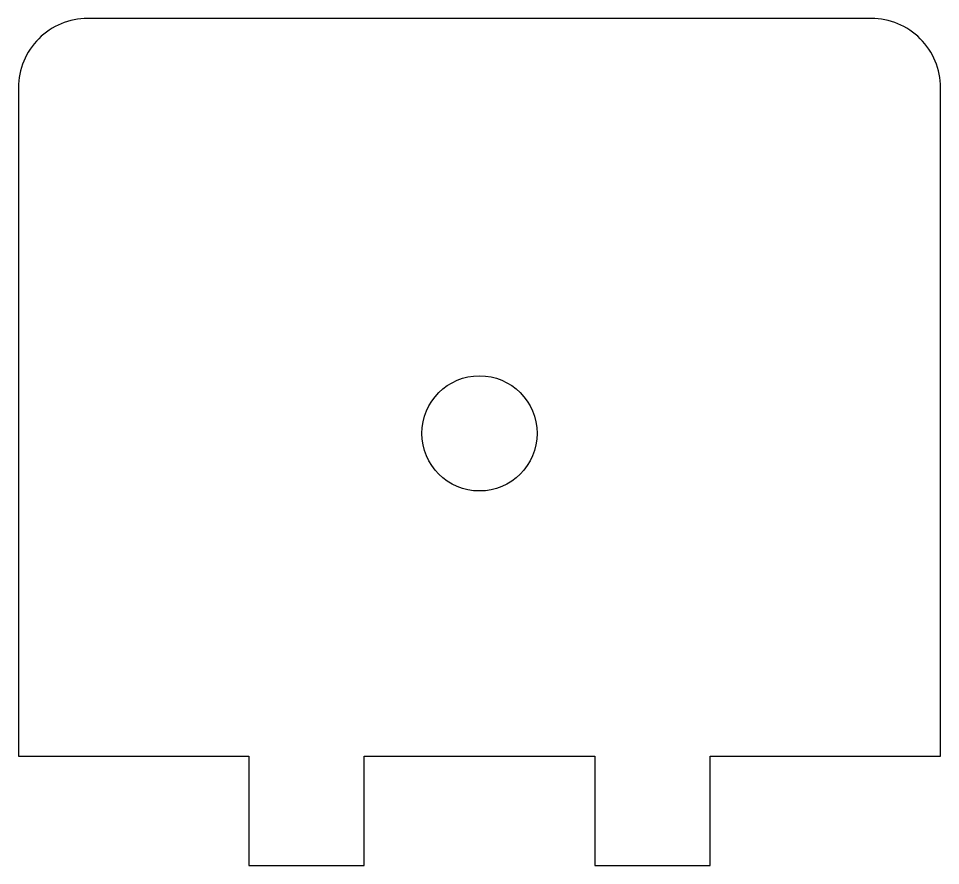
# Model space of a CAD drawing. Header units: millimetres. Extents: x -50 to -10, y 0 to 36.8.
import ezdxf

# ---------------------------------------------------------------- set-up
doc = ezdxf.new("R2010")
doc.units = ezdxf.units.MM
doc.layers.get('0').update_dxf_attribs({"linetype": 'CONTINUOUS'})

msp = doc.modelspace()

# ---------------------------------------------------------------- linework, layer by layer
msp.add_lwpolyline([(-10, 33.75, 0.414214), (-13, 36.75), (-47, 36.75, 0.414214), (-50, 33.75), (-50, 4.75), (-40, 4.75), (-40, 0), (-35, 0), (-35, 4.75), (-25, 4.75), (-25, 0), (-20, 0), (-20, 4.75), (-10, 4.75)], format="xyb", close=True)
msp.add_circle((-30, 18.75), 2.5)

doc.saveas('drawing.dxf')
